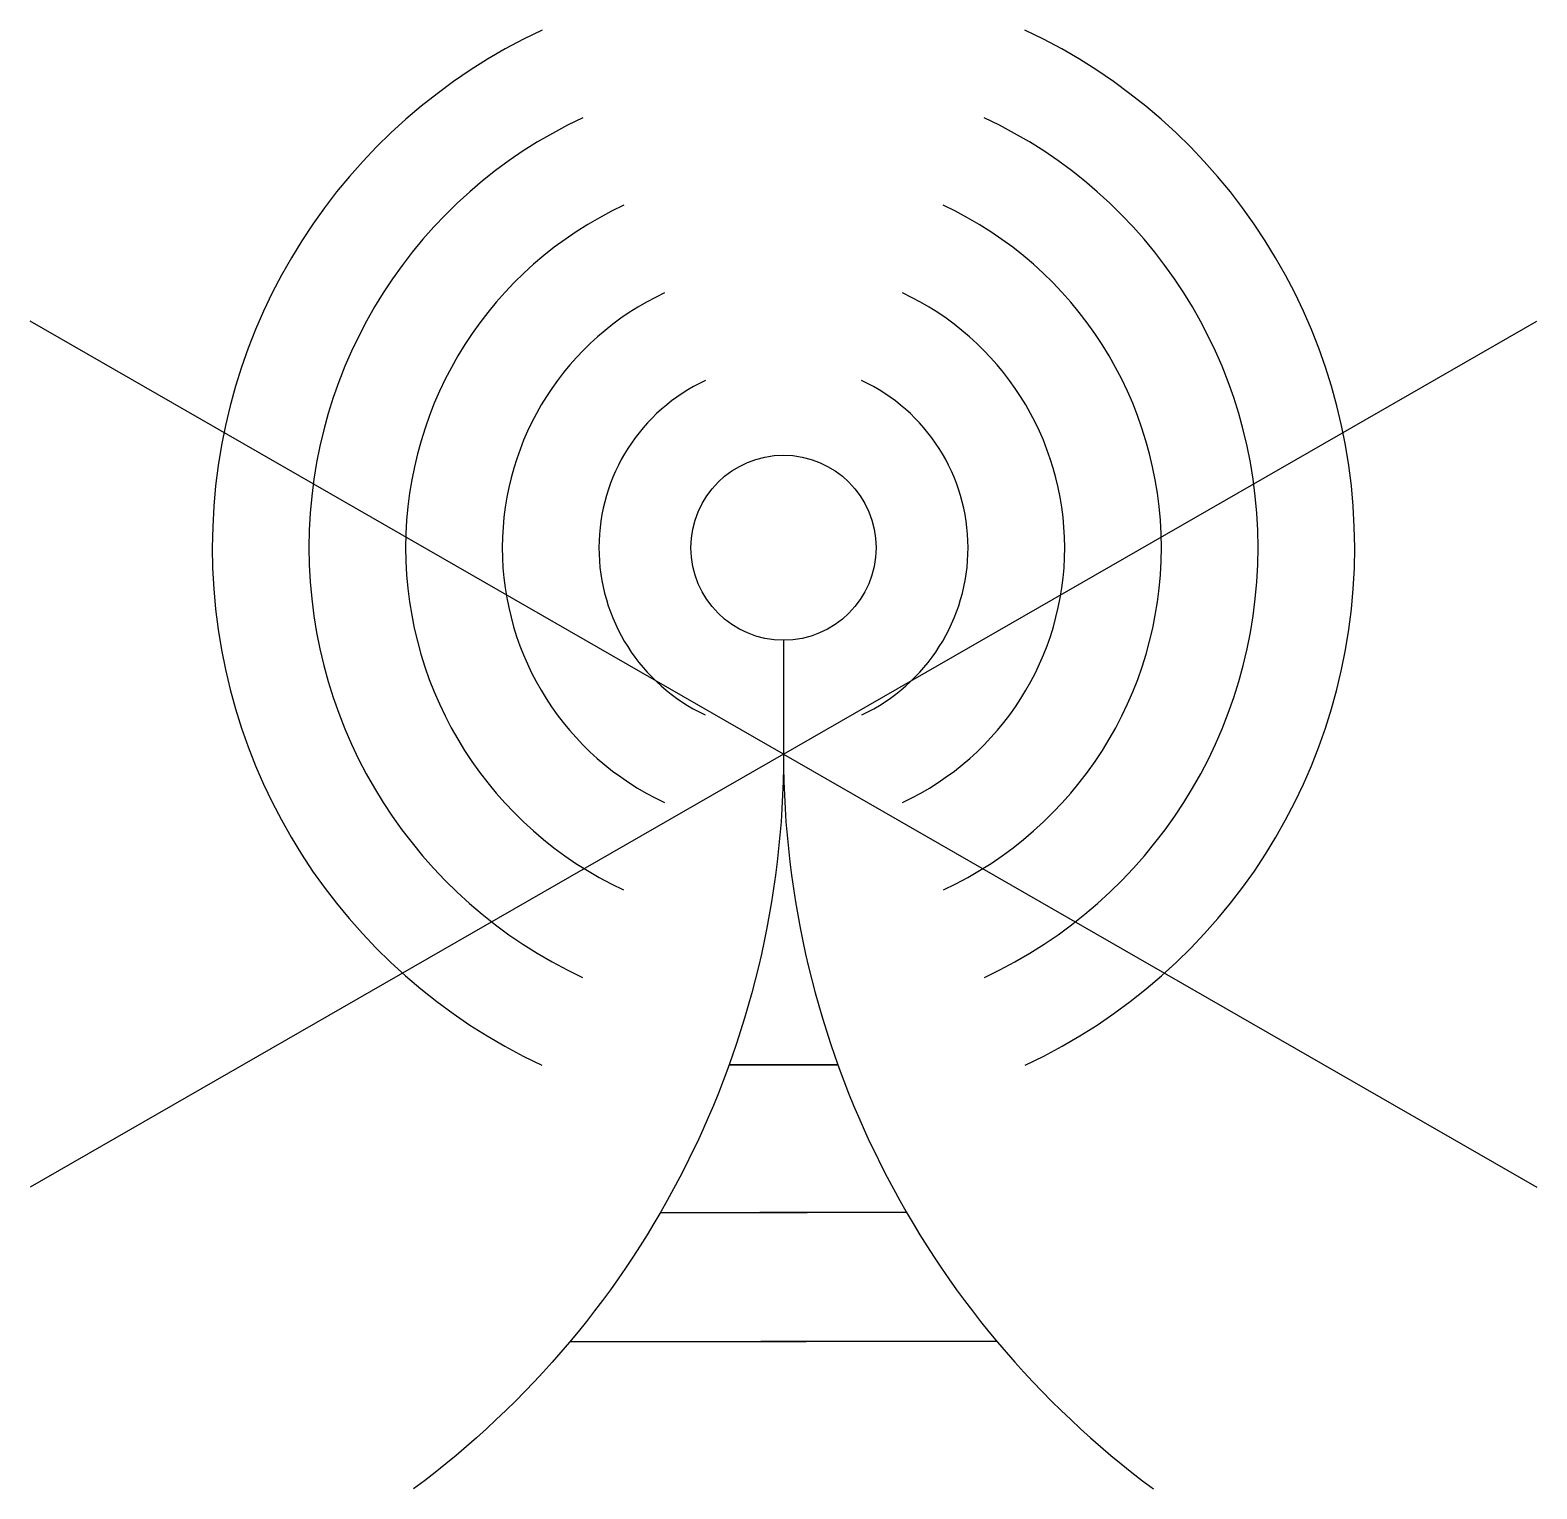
# Model space of a CAD drawing. Extents: x -0.492 to 0.492, y -0.479 to 0.473.
import ezdxf

# ---------------------------------------------------------------- set-up
doc = ezdxf.new("R2010")
doc.units = 0
doc.header["$LTSCALE"] = 0.2

msp = doc.modelspace()

# ---------------------------------------------------------------- linework, layer by layer
at = {"color": 0}
for p, q in [((0, 0), (-0.49159, 0.28262)), ((0, 0), (0.49159, 0.28262)), ((0, 0), (-0.49159, -0.28262)), ((0, 0), (0.49159, -0.28262)), ((-0.0355, -0.20278), (0.0355, -0.20278)), ((0.0355, -0.20278), (-0.0355, -0.20278)), ((-0.08039, -0.29916), (0.01551, -0.29916)), ((0.08039, -0.29916), (-0.01551, -0.29916)), ((-0.13928, -0.38323), (0.01478, -0.38323)), ((0.13928, -0.38323), (-0.01478, -0.38323))]:
    msp.add_line(p, q, dxfattribs=at)
at = {"color": 0, "flags": 128}
for points in [[(0, 0.07445), (0, 0, -0.237517), (-0.24137, -0.47944, 8.02183)], [(0, 0.07445), (0, 0, 0.237517), (0.24137, -0.47944, -8.02183)]]:
    msp.add_lwpolyline(points, format="xyb", dxfattribs=at)
at = {"color": 0}
msp.add_circle((0, 0.13484), 0.06039, dxfattribs=at)
for radius, start, end in [(0.37273, 114.99593, 244.96758), (0.37273, 295.03242, 65.00407), (0.30966, 114.99593, 244.96015), (0.30966, 295.03985, 65.00407), (0.24658, 114.99593, 244.94892), (0.24658, 295.05108, 65.00407), (0.18351, 114.99593, 244.92996), (0.18351, 295.07004, 65.00407), (0.12044, 114.99593, 244.89116), (0.12044, 295.10884, 65.00407)]:
    msp.add_arc((0, 0.13484), radius, start, end, dxfattribs=at)

doc.saveas('drawing.dxf')
